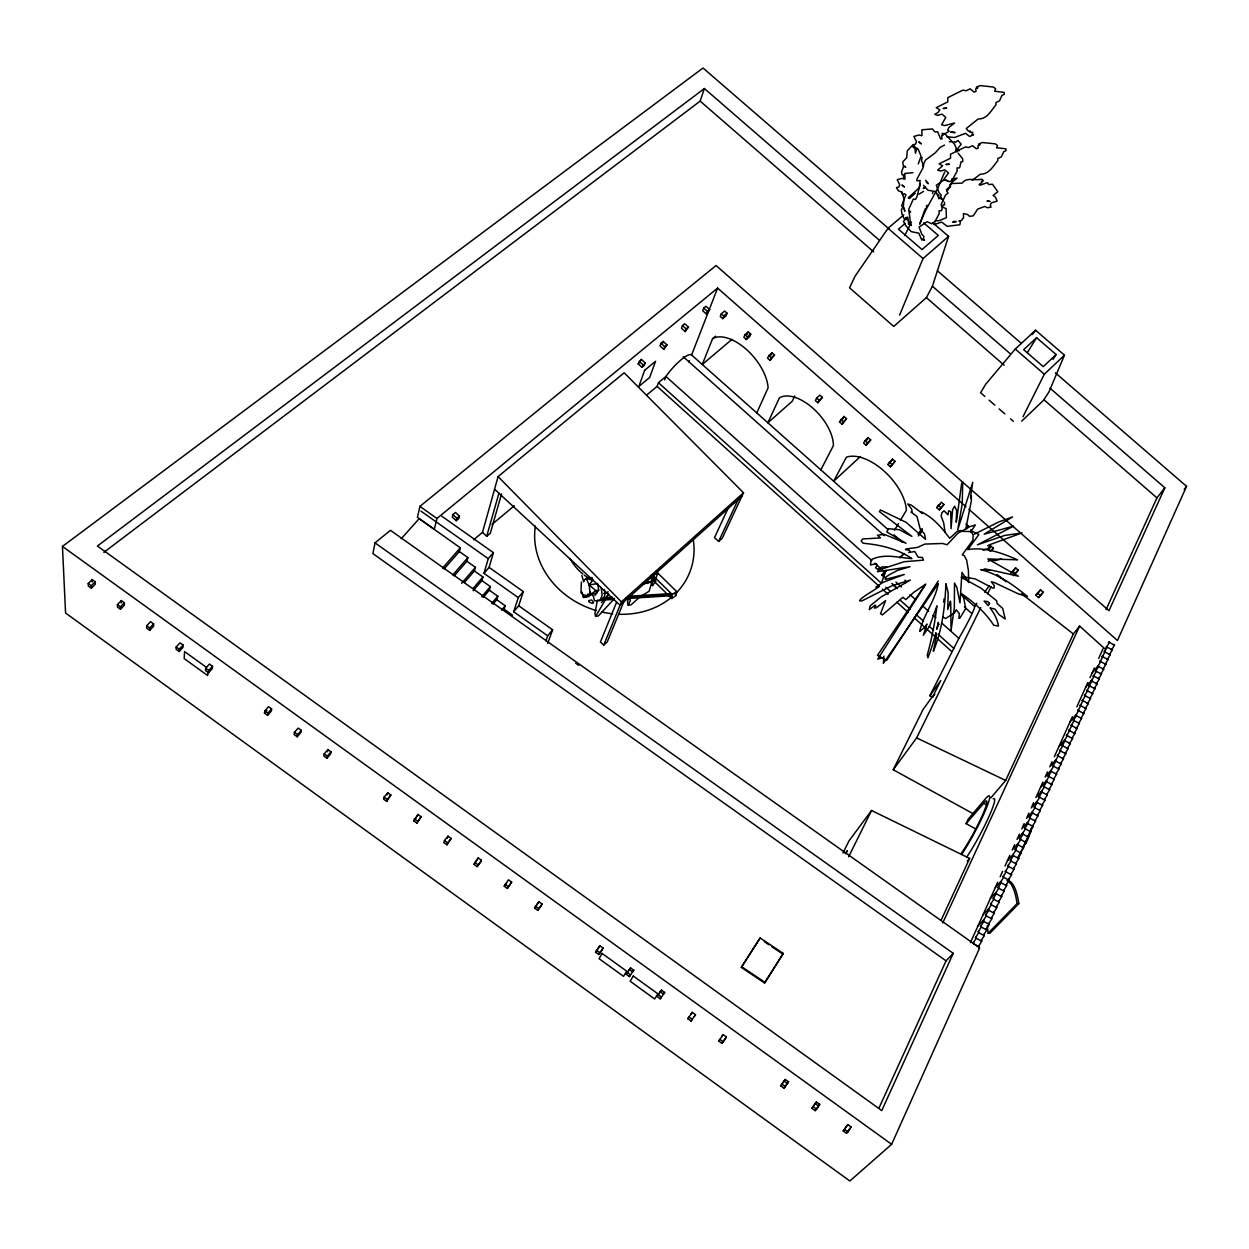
<?xml version="1.0" encoding="UTF-8"?>
<svg xmlns="http://www.w3.org/2000/svg" width="1249" height="1249" viewBox="0 0 1249 1249"><rect width="100%" height="100%" fill="white"/><g stroke="black" fill="none" stroke-linecap="round" stroke-linejoin="round"><path stroke-width="1.5" d="M124.385 602.783L124.385 605.219L120.497 609.262L117.437 607.045L117.422 604.61L121.325 600.582L124.385 602.783L120.482 606.827L120.497 609.262M146.695 625.749L146.648 628.138L149.708 630.355L153.565 626.28L153.627 623.891L150.567 621.674L146.695 625.749L149.771 627.966L149.708 630.355M581.409 582.034L580.957 592.619L583.127 594.992L583.548 597.412L589.2 596.444M176.187 646.951L176.078 649.308L179.153 651.525L182.978 647.419L183.103 645.062L180.028 642.845L176.187 646.951L179.263 649.168L179.153 651.525M205.632 668.199L205.46 670.51L208.536 672.743L212.33 668.605L212.517 666.279L209.426 664.062L205.632 668.199L208.724 670.432L208.536 672.743M207.927 672.103L207.677 675.568L184.196 658.613L184.571 651.588L206.616 667.497M883.902 656.1L883.34 663.375L938.296 583.658C935.158 600.707 923.464 615.023 919.639 631.401L924.838 627.326L926.93 624.016L923.308 635.304L929.787 625.655L936.953 605.796A86.509 21.389 -77.4 0 1 927.226 655.241L927.913 657.708A58.484 14.707 -77.4 0 0 935.876 632.681L936.391 635.725L933.362 651.275C942.152 629.949 945.071 606.671 945.883 583.658L948.178 592.666L947.726 609.574L950.442 601.128L950.723 603.002L951.035 630.604L954.345 607.404L954.501 583.049L956.859 587.405L959.981 602.892L961.98 572.276L968.662 582.534L968.412 570.512L966.632 560.114L964.353 555.758L962.276 554.806L972.94 540.146L973.127 534.728L970.598 531.059L970.863 529.701M922.121 157.452L921.543 160.809L923.698 165.493M264.476 713.132L264.772 710.9L268.504 706.684L271.611 708.932L271.314 711.165L267.583 715.365L264.476 713.132L266.974 710.338M267.583 715.365L267.879 713.132L271.611 708.932M653.836 581.004L671.665 598.49L672.196 594.477L676.646 591.511L656.022 571.339M676.646 591.511L676.099 595.523L671.665 598.49M943.635 602.143L944.103 598.771M294.467 732.336L294.124 734.537L297.231 736.769L300.931 732.538L301.29 730.337L298.168 728.089L294.467 732.336L297.59 734.584L297.231 736.769M628.356 598.037L627.513 602.721L628.294 605.312L631.073 604.828L639.379 597.35L649.09 591.23L652.197 581.128L650.994 577.241L654.351 575.43L652.899 581.862L651.229 582.768L652.571 585.609L655.663 581.394L654.882 578.818L653.492 579.052M324.209 753.85L323.803 756.004L326.926 758.268L330.595 753.99L331.016 751.836L327.894 749.587L324.209 753.85L327.347 756.113L326.926 758.268M327.472 751.742L327.894 749.587M888.773 228.708L703.031 68.008L62.45 546.422L65.573 613.025L849.851 1180.992L891.645 1144.303L979.669 947.913L390.453 530.325L375.012 542.878L372.889 553.619L946.055 960.84L878.968 1108.097M1050.097 388.283L1164.849 487.781L1108.987 610.699L716.067 265.522L419.914 506.376L417.431 517.273L434.34 529.279L436.947 518.476L717.613 288.082L966.008 506.719M652.103 579.286L653.196 574.446M583.658 581.488L584.423 579.989M452.903 514.588L452.279 517.055L456.197 520.724L458.773 518.585L459.413 516.118L455.479 512.465L452.903 514.588L456.837 518.241L456.197 520.724M384.13 797.096L383.599 799.173L386.737 801.436L390.875 795.02L387.736 792.756L384.13 797.096L387.268 799.36L386.737 801.436M387.19 794.832L387.736 792.756M444.176 568.888L459.32 551.527L460.319 547.811L419.149 518.694L401.194 538.756M965.696 529.467L971.347 500.755L971.332 495.837L970.723 498.382L970.645 496.384L972.721 482.379L957.718 529.826L962.214 503.972L962.745 481.958L961.621 483.582L956.578 520.614L956.11 522.238L956.703 510.607L954.658 506.173L952.597 509.639L951.051 528.639L950.723 511.684L948.662 510.763L947.96 514.807L944.103 510.794L941.902 512.652L941.137 516.056L943.682 522.863L945.025 532.058M454.324 575.742L466.876 561.254L467.891 557.585L459.32 551.527M473.558 539.818L482.489 532.355L498.086 476.603L624.157 372.795L743.514 492.777L722.281 538.147L718.643 541.426L714.506 537.648L728.214 507.968M920.279 183.806L916.86 196.952L915.501 199.434L913.3 199.106L908.679 209.41L910.068 218.856L910.006 223.228L908.882 223.103L908.616 224.305L907.836 217.123L904.12 218.856L901.997 213.922L901.341 209.848L903.449 206.023L903.808 199.746L905.993 194.875L904.307 193.736L902.871 194.657L902.075 192.018M464.409 582.534L474.401 570.949L475.432 567.311L466.876 561.254M482.489 532.355L486.704 536.274L498.929 493.23M501.552 493.917L490.295 533.276L486.704 536.274M932.519 193.626L932.878 192.408M473.184 590.746L481.88 580.582L482.926 576.991L474.401 570.949M545.86 640.893L547.687 635.819L513.698 611.745L518.273 597.615L483.988 573.353L488.25 558.678L493.417 552.667L441.803 516.212M413.747 820.843L417.9 814.442L421.054 816.705L416.885 823.122L413.747 820.843L416.12 817.939M483.988 573.353L489.093 567.389L493.417 552.667M417.307 816.471L417.9 814.442M416.885 823.122L421.054 816.705M483.144 597.428L489.327 590.184L490.389 586.608L481.88 580.582M493.043 604.079L496.743 599.723L497.82 596.195L489.327 590.184M496.743 599.723L505.205 605.734L504.112 609.231L512.558 615.211M903.792 214.906L888.039 228.255L855.034 276.248L849.554 287.801L893.753 326.442L926.383 297.637L932.41 286.24L948.584 236.358L932.644 222.634M513.698 611.745L518.694 605.765L523.331 591.604L489.093 567.389M444.472 840.561L443.817 842.56L446.97 844.839L451.17 838.438L448.016 836.159L444.472 840.561L447.626 842.856L446.97 844.839M447.345 838.157L448.016 836.159M103.839 552.37L700.158 101.122L704.389 88.523L879.374 240.245M638.161 363.927L641.393 359.415L645.171 362.819L644.25 365.426L641.939 367.315L638.161 363.927L641.393 359.415M886.009 570.465L881.404 583.08M641.939 367.315L645.171 362.819M547.718 643.376L552.636 629.793L518.694 605.765M660.924 343.334L659.972 345.957L663.734 349.33L666.966 344.833L663.203 341.461L660.924 343.334L664.702 346.707L663.734 349.33M662.235 344.084L663.203 341.461M473.98 864.339L478.195 857.938L481.365 860.233L480.646 862.185L477.149 866.619L473.98 864.339L478.195 857.938M477.149 866.619L481.365 860.233M646.779 394.981L657.083 386.363L658.442 382.694L665.904 376.464A22.794 5.386 -48.3 0 1 691.603 354.997L717.613 288.082M682.469 325.583L681.47 328.222L685.217 331.563L688.449 327.082L684.702 323.741L682.469 325.583L686.216 328.94L685.217 331.563M664.624 379.852L665.904 376.464L871.88 560.582M703.718 308.081L702.687 310.736L706.419 314.045L709.651 309.58L705.919 306.27L703.718 308.081L707.449 311.407L706.419 314.045M884.261 535.649L688.948 361.835L689.401 360.68M925.228 208.833L919.686 224.164L925.54 210.488L937.952 187.959L944.697 171.987M721.313 313.811L720.267 316.45L722.734 318.636L726.028 315.856L727.09 313.218L724.623 311.032L721.313 313.811L723.78 315.997L722.734 318.636M715.536 336.184L712.57 338.682L702.281 364.489L731.945 339.353M616.647 602.065L600.41 642.033L603.735 645.109L607.233 641.955L623.673 602.018M504.237 886.181L508.484 879.796L511.653 882.091L507.406 888.476L504.237 886.181L506.548 883.199M603.735 645.109L621.44 601.893L743.514 492.777M926.399 206.928L927.101 205.211L926.446 207.022M507.406 888.476L511.653 882.091M899.592 315.138L923.042 258.543L948.584 236.358M628.294 605.312L630.464 600.098L628.762 597.943M744.966 334.685L743.873 337.292L746.34 339.478L749.634 336.684L750.743 334.061L748.26 331.875L744.966 334.685L747.448 336.871L746.34 339.478M747.152 334.498L748.26 331.875M984.883 396.464L980.606 392.732L985.742 384.192L1015.265 349.049L1035.546 330.22L1064.46 355.169L1049.004 391.843L1043.54 400.289L1021.713 421.147M656.927 571.027L657.723 573.619L654.289 581.628L655.663 581.394M768.728 355.637L767.589 358.229L770.071 360.415L774.489 355.013L772.007 352.811L768.728 355.637L771.211 357.839L770.071 360.415M770.852 355.403L772.007 352.811M1055.343 372.827L1186.55 486.345L1117.449 640.518L968.927 509.295M756.769 412.935L768.088 387.846A40.499 21.467 49.5 0 0 746.231 349.283A40.499 21.467 49.5 0 0 712.57 338.682M970.442 942.636L997.732 882.153M1000.168 876.751L1002.588 871.365M1005.023 865.994L1009.848 855.3M1014.641 844.667L1012.252 849.976L1017.404 844.355A7.572 1.015 -61.7 0 0 1020.605 839.5L1025.975 842.466A7.572 1.03 -61.7 0 1 1022.962 847.103A7.603 1.046 -61.7 0 1 1023.556 847.852A7.588 1.03 -61.7 0 1 1020.355 852.692M1019.418 834.098L1017.029 839.375L1022.213 833.707A7.556 1.015 -61.6 0 0 1025.398 828.852L1030.768 831.803A7.556 1.03 -61.6 0 1 1027.537 836.689A7.572 1.03 -61.7 0 1 1028.364 837.158A7.556 1.03 -61.7 0 1 1025.148 842.013M1024.164 823.591L1021.791 828.836L1026.975 823.122A7.525 0.999 -61.6 0 0 1030.175 818.267L1035.515 821.217A7.525 1.015 -61.6 0 1 1032.299 826.089A7.556 1.03 -61.6 0 1 1033.126 826.526A7.541 1.03 -61.6 0 1 1029.925 831.381M1028.879 813.13L1026.522 818.36L1031.721 812.599A7.51 0.999 -61.6 0 0 1034.906 807.744L1040.245 810.679A7.51 1.015 -61.6 0 1 1037.232 815.316A7.525 1.03 -61.6 0 1 1037.857 815.956A7.51 1.015 -61.6 0 1 1034.875 820.577A7.541 1.03 -61.6 0 1 1035.499 821.233M1033.563 802.748L1031.221 807.931L1036.436 802.123A7.478 0.999 -61.5 0 0 1039.621 797.268L1044.945 800.203A7.478 1.015 -61.5 0 1 1041.931 804.84A7.51 1.015 -61.6 0 1 1042.572 805.449A7.494 1.015 -61.5 0 1 1039.59 810.07M1042.868 782.139L1035.905 797.565L1041.12 791.725A7.463 0.984 -61.5 0 0 1044.305 786.87L1049.613 789.774A7.463 0.999 -61.5 0 1 1046.397 794.661A7.478 1.015 -61.5 0 1 1047.255 795.004A7.478 1.015 -61.5 0 1 1044.273 799.61A7.494 1.015 -61.5 0 1 1044.913 800.219M1047.474 771.913L1045.179 777.019L1050.425 771.086A7.416 0.968 -61.4 0 0 1053.594 766.23L1058.871 769.119A7.416 0.999 -61.4 0 1 1055.873 773.756A7.447 0.999 -61.5 0 1 1056.545 774.302M1052.064 761.749L1049.769 766.824L1055.03 760.86A7.4 0.968 -61.4 0 0 1058.215 756.004L1063.461 758.892A7.4 0.984 -61.4 0 1 1060.479 763.514A7.416 0.999 -61.4 0 1 1061.15 764.029M1054.343 756.691L1072.376 716.739M1076.825 706.887L1087.832 682.485M1090.018 677.645L1094.374 668.012M1098.698 658.426L1102.992 648.887M534.572 908.085L538.85 901.7L542.035 904.011L541.176 905.884L537.757 910.38L534.572 908.085L538.85 901.7M1106.068 609.59L1156.933 497.898L1164.849 487.781M375.012 542.878L953.237 953.346L881.763 1110.58L97.406 546.032L704.389 88.523M537.757 910.38L542.035 904.011M941.043 920.357L969.661 858.422L871.552 810.492L849.039 840.811L842.966 853.02M990.863 797.892L1005.679 780.438L1073.344 633.961L1079.636 626.108L1105.209 649.105M942.776 922.886L1079.636 626.108M718.643 541.426L738.143 499.631M976.172 829.195L966.101 823.653L968.194 819.172L985.758 798.392A39.484 4.481 -61.7 0 1 985.18 810.991A39.484 4.481 -61.7 0 1 961.589 854.519M794.754 395.964L792.272 401.21L767.87 422.802L779.407 397.869A38.547 20.64 48.2 0 1 812.974 408.251A38.547 20.64 48.2 0 1 833.38 445.659L820.843 469.874M950.302 185.117L951.582 182.495L957.093 178.17L951.644 179.013M816.627 398.056L815.394 400.57L817.908 402.787L822.388 397.385L819.875 395.168L816.627 398.056L819.141 400.273L817.908 402.787M974.345 814.379L893.238 769.743L916.625 737.894L980.762 607.639M987.6 593.743L991.019 586.796M904.776 235.53L911.473 221.994M848.633 856.814L871.552 810.492M893.238 769.743L922.964 709.651L933.83 694.585L940.747 680.549L929.834 695.755L932.613 697.285L934.798 694.241M929.834 695.755L958.873 638.348A25.042 1.749 -61.2 0 0 974.61 606.53L976.843 603.329M845.854 853.723L847.353 850.678L845.23 853.52M1023.009 416.698L1044.336 374.232L1064.46 355.169M839.5 421.85L843.996 416.448L846.525 418.68L842.029 424.082L839.5 421.85L841.639 419.898M842.716 418.93L843.996 416.448M842.029 424.082L846.525 418.68M864.964 440.647L863.637 443.098L866.181 445.331L870.709 439.945L868.164 437.696L864.964 440.647L867.509 442.895L866.181 445.331M866.837 440.148L868.164 437.696M595.554 952.16L599.895 945.79L603.111 948.1L602.127 949.896L598.755 954.47L595.554 952.16L599.895 945.79M598.755 954.47L603.111 948.1M887.898 464.519L892.457 459.117L895.002 461.365L890.443 466.767L887.898 464.519L890.022 462.536M891.083 461.537L892.457 459.117M890.443 466.767L895.002 461.365M613.837 599.208L598.443 615.898L595.632 616.366L608.763 593.946L601.394 602.611M633.758 970.223L629.371 976.577L626.171 974.267L627.201 972.518L630.542 967.897L633.758 970.223L632.697 971.956L629.496 969.646L630.542 967.897M894.471 530.232L898.453 523.581M900.435 520.271L906.399 510.31A43.918 23.637 46.7 0 0 883.714 470.764A43.918 23.637 46.7 0 0 846.416 457.196L833.645 481.24L860.389 456.541M629.371 976.577L630.417 974.844L627.201 972.518M612.541 597.272L602.799 597.896L602.643 600.082L614.321 599.348M884.76 577.553L881.997 575.086L886.306 570.777M1027.396 352.577L1036.592 337.667L1056.108 354.529L1052.985 359.447M918.109 534.447L920.95 529.841A12.271 6.635 45.5 0 1 922.184 528.639M918.437 535.946L922.246 529.826M920.357 533.323L922.324 530.138M936.75 507.625L941.356 502.239L943.932 504.502L939.326 509.904L936.75 507.625L939.888 504.596M939.326 509.904L943.932 504.502M764.591 983.01L783.279 953.44L760.141 937.968L741.313 967.397L764.591 983.01L783.279 953.44M843.216 1130.923L847.806 1124.615L851.084 1126.988L848.009 1131.859L846.494 1133.296L843.216 1130.923L847.806 1124.615M846.494 1133.296L851.084 1126.988M741.313 967.397L760.141 937.968M1001.433 558.943L995.094 560.645L991.253 559.802L988.115 561.301M811.881 1108.3L816.424 1101.993L819.703 1104.35L816.581 1109.19L815.144 1110.658L811.881 1108.3L816.424 1101.993M815.144 1110.658L819.703 1104.35M664.671 992.44L660.268 998.794L657.052 996.468L658.145 994.766L661.455 990.114L664.671 992.44L663.562 994.142L660.346 991.815L661.455 990.114M925.041 584.938L877.469 655.319L886.681 660.362L938.218 581.066M967.054 528.546L968.568 526.235L965.977 523.956M946.383 189.739L949.88 186.444M660.268 998.794L661.377 997.092L658.145 994.766M784.029 1088.144L788.556 1081.821L785.293 1079.479L783.919 1081.009L780.766 1085.803L784.029 1088.144L788.556 1081.821M780.766 1085.803L785.293 1079.479M718.721 1040.995L723.187 1034.656L726.434 1036.998L723.202 1041.728L721.969 1043.337L718.721 1040.995L719.955 1039.387L723.202 1041.728M721.969 1043.337L726.434 1036.998M991.8 550.528L993.361 548.233L990.769 545.954L987.662 549.045L990.27 551.34L993.361 548.233M687.84 1018.7L692.274 1012.346L695.506 1014.688L691.072 1021.026L687.84 1018.7L689.011 1017.045L692.243 1019.387L691.072 1021.026M984.68 592.182L989.161 585.797M691.103 1014.016L692.274 1012.346M970.801 531.824L975.344 524.955L969.552 526.735L957.858 533.292L947.101 544.767L942.573 543.471L924.775 544.096L917.593 547.39L906.118 548.936L905.463 549.607L909.506 550.325L909.928 551.808L908.819 552.495L914.783 551.527L918.156 557.241L922.449 557.491L923.448 560.161L904.214 561.722L878.469 570.075L877.438 571.714L910.021 566.703L897.453 570.418L889.834 574.446L886.462 576.648L885.151 579.474L904.276 574.478L882.575 582.534L875.846 587.28C887.321 583.47 860.186 596.928 859.655 600.847L861.81 600.956L892.223 585.64L910.334 580.082L881.263 596.835L870.1 605.874L869.335 609.621L875.221 605.141L875.83 605.937L874.456 608.138L876.517 607.67L885.588 600.582L880.529 613.649L882.387 614.93L902.886 597.303L905.868 599.598L913.69 592.385L925.852 584.032L877.75 659.144L883.215 657.489M657.052 996.468L660.346 991.815M694.335 1016.343L695.506 1014.688M1010.925 573.244L1015.624 567.858L1018.232 570.153L1013.532 575.539L1018.232 570.153M1014.016 570.106L1015.624 567.858M594.852 595.492L598.708 590.137L597.662 583.548L589.138 584.985L586.327 578.474L591.995 577.522L592.775 580.145L589.138 584.985L590.215 594.524M626.171 974.267L629.496 969.646M1035.858 595.242L1040.589 589.871L1043.212 592.182L1041.541 594.399L1038.481 597.553L1035.858 595.242L1040.589 589.871M1038.481 597.553L1043.212 592.182M721.953 1036.28L723.187 1034.656M1032.017 334.638L1035.546 330.22M1184.177 489.327L1186.55 486.345M447.626 842.856L451.17 838.438M547.687 635.819L552.636 629.793M387.268 799.36L390.875 795.02M518.273 597.615L523.331 591.604M501.536 610.09L505.205 605.734M917.031 148.022L915.455 153.33L914.721 146.336L913.347 147.71L912.488 145.259L907.258 150.879L906.743 157.624L902.762 161.948L903.48 166.898L901.497 172.019L902.2 174.876L903.558 174.844L903.73 178.654M1092.204 672.821L1097.543 666.498A7.197 0.921 -61 0 0 1100.712 661.627L1105.833 664.421A7.197 0.937 -61 0 1 1102.648 669.323M966.101 823.653L985.602 801.171A33.707 3.825 -61.7 0 1 980.965 818.438A33.707 3.825 -61.7 0 1 961.48 853.083M491.653 603.47L497.82 596.195M481.724 596.788L490.389 586.608M1085.646 687.34L1090.986 681.064A7.229 0.921 -61.1 0 0 1094.14 676.193L1099.292 679.003A7.229 0.952 -61.1 0 1 1096.107 683.906A7.26 0.952 -61.1 0 1 1097.075 683.921M327.347 756.113L331.016 751.836M472.965 588.607L482.926 576.991M461.662 583.283L475.432 567.311M1070.143 721.672L1075.451 715.536A7.322 0.952 -61.2 0 1 1076.357 715.677L1081.572 718.503A7.307 0.968 -61.2 0 1 1078.59 723.14A7.338 0.968 -61.3 0 1 1079.323 723.53A7.322 0.968 -61.2 0 1 1076.138 728.386A7.338 0.968 -61.3 0 1 1077.075 728.542A7.338 0.968 -61.3 0 1 1073.89 733.397A7.353 0.984 -61.3 0 1 1074.811 733.569M452.794 574.993L467.891 557.585M442.599 568.108L460.319 547.811M297.59 734.584L301.29 730.337M1058.887 746.621L1064.179 740.579A7.353 0.952 -61.3 0 0 1067.349 735.708L1072.579 738.581A7.353 0.984 -61.3 0 1 1069.378 743.467M967.241 861.17L969.661 858.422M1040.558 787.26L1045.788 781.374A7.432 0.984 -61.4 0 0 1048.973 776.519L1054.25 779.423A7.432 0.999 -61.4 0 1 1051.049 784.31A7.463 0.999 -61.5 0 1 1051.923 784.622A7.447 0.999 -61.5 0 1 1048.723 789.477A7.478 1.015 -61.5 0 1 1049.597 789.805M208.724 670.432L212.517 666.279M1007.443 860.639L1012.58 855.065A7.619 1.03 -61.8 0 1 1013.345 855.627M1023.477 845.932L1026.1 843.091A33.723 4.559 -61.7 0 0 1031.487 827.572M179.263 649.168L183.103 645.062M995.281 887.571L1000.402 882.122A7.666 1.03 -61.8 0 0 1003.603 877.266L1009.036 880.264A7.666 1.046 -61.8 0 1 1006.007 884.901A7.697 1.062 -61.9 0 1 1006.569 885.76A7.666 1.062 -61.8 0 1 1003.556 890.365A7.697 1.062 -61.9 0 1 1004.102 891.24A7.681 1.062 -61.9 0 1 1001.105 895.845A7.713 1.062 -61.9 0 1 1001.636 896.735M990.363 898.468L995.469 893.051A7.681 1.046 -61.9 0 0 998.669 888.211A7.697 1.046 -61.9 0 0 997.951 887.539M149.771 627.966L153.627 623.891M982.947 914.908L988.037 909.569A7.728 1.046 -61.9 0 0 991.238 904.729A7.744 1.046 -61.9 0 0 990.535 903.995M977.967 925.946L983.025 920.654A7.744 1.046 -62 0 0 986.242 915.814A7.775 1.062 -62 0 0 985.555 915.064A7.744 1.046 -61.9 0 0 988.74 910.271A7.759 1.062 -62 0 0 988.053 909.522M946.055 960.84L953.237 953.346M91.364 588.217L91.302 585.75L95.221 581.737L92.176 579.536L88.242 583.548L88.304 586.015L91.364 588.217L95.267 584.22L95.221 581.737M987.225 925.743L988.146 933.253L1017.045 903.667L1018.794 903.683A34.55 11.772 89.4 0 0 1006.959 880.639M1018.794 903.683L989.848 933.268L988.146 933.253M966.492 528.28L968.568 526.235M899.998 557.507L904.104 553.526M881.997 575.086L884.932 572.245L874.784 563.174M899.873 557.757L903.933 553.807M909.818 212.642L910.583 211.908L909.334 210.644M1056.108 354.529L1043.274 366.644L1023.68 349.689L1036.592 337.667M867.509 442.895L870.709 439.945M741.875 496.29L620.066 605.25L494.557 489.202M819.141 400.273L822.388 397.385M771.211 357.839L774.489 355.013M747.448 336.871L750.743 334.061M905.26 223.352L898.421 229.176L922.012 249.566L938.311 235.452L923.62 222.806M723.78 315.997L727.09 313.218M492.012 524.393L514.276 505.783M915.236 193.22L909.35 198.529L909.803 197.67L908.226 197.857L919.326 187.647L920.17 180.465L917.016 180.886L916.907 179.185L923.433 167.038L922.605 166.211L925.54 160.028L935.236 152.878L940.013 147.476L944.525 145.071M584.751 579.645L586.327 578.474L592.775 580.145M944.353 134.033L949.318 131.223L947.632 130.271L948.928 127.507L954.533 122.995L944.712 125.571L941.574 124.838L945.774 117.422L942.011 114.127L937.687 115.345L934.752 114.362L938.264 112.269L939.794 109.803L936.235 107.679L947.804 101.872L947.804 97.656L962.948 90.084L966.195 90.755L970.176 88.835L974.126 92.129L976.062 91.302L975.672 88.976L977.78 87.852L976.296 87.243L980.168 85.572L993.455 87.055L995.656 88.882L994.626 91.224L1004.071 92.364L1004.274 94.299L1001.885 95.517L999.528 100.826L995.968 102.574L995.937 104.854C990.91 110.802 987.241 119.139 978.092 119.014L966.304 128.506L968.428 131.145L970.301 131.051L969.802 132.066L972.784 132.347L971.987 134.517L973.611 134.72L969.614 136.484L965.524 133.346L954.47 137.515L946.726 136.719M456.837 518.241L459.413 516.118M664.702 346.707L666.966 344.833M686.216 328.94L688.449 327.082M707.449 311.407L709.651 309.58M925.54 186.632L923.214 188.505L925.134 187.584M590.184 591.573L590.949 594.196L595.867 590.621L598.708 590.137M972.315 180.309L980.246 174.236C989.099 174.345 992.861 166.429 997.81 160.684L997.842 158.514L1001.355 156.843L1003.665 151.8L1006.023 150.629L1005.82 148.787L996.53 147.788L997.545 145.555L995.406 143.854L982.339 142.542L978.545 144.15L979.997 144.728L977.92 145.79L978.295 148.006L976.406 148.787L972.518 145.696L968.615 147.554L965.415 146.945L950.52 154.22L950.52 158.217L939.139 163.806L942.636 165.789L937.671 170.145L940.559 171.051L944.79 169.88L948.506 172.971L944.182 178.935L944.353 180.012L947.445 180.699M590.418 594.524L587.717 594.009M591.433 599.848C598.552 606.78 583.845 601.034 590.277 600.238M918.983 194.188L923.589 191.347M974.361 534.213L998.466 522.066L1012.58 516.93L984.165 534.182L1013.564 526.141L977.421 544.829L1004.524 535.478L1021.994 532.933L990.488 544.408L987.694 545.688L990.582 546.328L990.348 547.749L983.088 550.309M949.24 141.761L951.613 141.715M646.966 583.517L652.197 581.128L643.016 583.424M582.018 592.182L583.548 597.412L586.624 596.273M603.626 593.572L608.279 591.854M583.548 597.412L588.654 595.57L583.127 594.992M641.814 584.641L652.197 581.128M651.026 575.414L657.723 573.619M912.941 172.674L904.807 173.455L904.994 179.122L901.919 178.404L897.188 179.637L899.733 184.727L898.765 187.069L896.423 187.662L898.484 190.832L901.45 191.94L904.214 198.778L901.575 206.101M590.949 594.196L596.647 593.244L595.867 590.621L589.138 584.985M589.715 595.133L592.541 594.649M628.122 596.288L670.963 593.572M602.283 598.755L606.171 598.505M639.254 596.413L647.044 595.914M658.723 595.18L670.401 594.43M603.173 599.223L614.539 598.505M625.921 597.771L671.4 594.883M626.014 598.599L670.791 595.742M961.605 576.507L975.36 578.958L992.877 588.123L994.126 587.982L994.376 585.875L991.378 581.769L994.298 582.549L1018.825 594.087L1027.303 596.444C1013.517 584.922 998.435 574.197 980.762 569.653L992.112 570.309L1018.466 576.195L987.818 558.959L1017.467 559.802C1001.995 552.979 984.977 546.781 967.866 549.56L978.81 534.619L977.795 533.869L972.846 531.606L961.73 531.34L960.809 530.435L957.124 531.496L949.693 538.288C942.074 528.03 932.847 517.102 921.091 511.809L922.527 513.604L911.099 504.986L907.695 503.972L911.723 509.186L912.098 512.028L910.989 512.028L916.985 516.477L920.232 529.186L924.557 533.963L925.525 539.349L906.196 522.363L880.451 509.982L879.405 511.622L911.895 536.383L899.28 529.701L888.195 528.686L886.837 531.965L905.993 543.253L884.214 534.338L877.438 535.243L880.467 537.913L862.716 538.975L861.123 540.895L863.231 543.253C880.373 544.814 897.485 548.779 911.942 558.6C898.374 557.741 884.292 553.166 871.271 559.677L870.412 564.985L876.345 563.689L876.939 565.61L875.518 567.827L877.579 569.154L881.919 566.968L886.759 566.827M916.625 737.894L1005.679 780.438M1111.298 650.058A7.166 0.921 -61 0 0 1114.467 645.171L1109.377 642.376A7.166 0.906 -61 0 1 1106.208 647.279M1106.239 647.216A7.182 0.921 -61 0 1 1107.192 647.201L1112.313 649.964A7.182 0.937 -61 0 1 1109.346 654.585A7.197 0.937 -61 0 1 1110.142 654.804M1107.207 647.169A7.182 0.906 -61 0 1 1104.054 652.072A7.197 0.921 -61 0 1 1105.037 652.009L1110.158 654.773A7.182 0.937 -61 0 1 1107.192 659.394A7.213 0.937 -61 0 1 1107.972 659.613A7.197 0.937 -61 0 1 1104.819 664.484A7.213 0.937 -61.1 0 1 1105.818 664.452M961.23 577.319L981.043 588.17L996.655 600.816L997.139 603.532L1002.697 608.419L1005.211 619.004L998.981 614.555L994.969 609.09L990.067 607.904A58.375 32.318 26.4 0 1 998.466 626.014L993.767 625.265A86.462 47.228 26.7 0 0 961.168 593.431L963.744 598.193L965.711 608.544L959.966 617.958L958.857 618.302L959.341 613.571L956.188 609.699L954.564 612.837L945.571 618.52L942.792 616.99M1108.004 659.597L1102.883 656.787A7.197 0.921 -61 0 1 1099.713 661.689M1097.574 666.451A7.229 0.921 -61.1 0 1 1098.511 666.498L1103.648 669.277A7.213 0.937 -61.1 0 1 1100.915 673.601M1098.527 666.466A7.213 0.921 -61.1 0 1 1095.357 671.369A7.229 0.921 -61.1 0 1 1096.325 671.353L1101.477 674.132A7.229 0.937 -61.1 0 1 1098.511 678.769A7.244 0.952 -61.1 0 1 1099.276 679.034M1091.001 681.033A7.26 0.937 -61.1 0 1 1091.938 681.111L1097.09 683.906A7.244 0.952 -61.1 0 1 1094.124 688.527A7.26 0.952 -61.1 0 1 1094.873 688.823M1091.938 681.08A7.244 0.937 -61.1 0 1 1088.769 685.982A7.26 0.937 -61.1 0 1 1089.721 685.998L1094.905 688.792A7.244 0.952 -61.1 0 1 1091.923 693.429A7.275 0.952 -61.2 0 1 1092.672 693.741A7.26 0.952 -61.1 0 1 1089.721 698.347A7.291 0.952 -61.2 0 1 1090.471 698.675A7.275 0.952 -61.2 0 1 1087.286 703.546M1089.737 685.966A7.244 0.937 -61.1 0 1 1086.568 690.869A7.275 0.937 -61.2 0 1 1087.52 690.916L1092.688 693.71M1090.486 698.644L1085.319 695.818A7.275 0.937 -61.2 0 1 1082.134 700.705M1082.165 700.642A7.291 0.937 -61.2 0 1 1083.07 700.783L1088.269 703.593A7.275 0.952 -61.2 0 1 1085.069 708.48A7.307 0.968 -61.2 0 1 1086.021 708.573A7.291 0.968 -61.2 0 1 1082.852 713.444M1079.932 705.576A7.307 0.952 -61.2 0 1 1080.838 705.732L1086.037 708.542M1080.853 705.701A7.291 0.937 -61.2 0 1 1077.668 710.603A7.307 0.952 -61.2 0 1 1078.605 710.697L1083.82 713.522A7.307 0.968 -61.2 0 1 1081.056 717.863M1076.373 715.646A7.307 0.952 -61.2 0 1 1073.188 720.548A7.338 0.952 -61.3 0 1 1074.109 720.673L1079.339 723.499M1070.971 725.466A7.338 0.952 -61.3 0 1 1071.861 725.685L1077.091 728.51M1071.876 725.653A7.338 0.952 -61.3 0 1 1068.691 730.556A7.353 0.952 -61.3 0 1 1069.597 730.696L1074.827 733.538A7.338 0.968 -61.3 0 1 1071.642 738.424M1061.915 745.591A7.385 0.968 -61.4 0 1 1062.774 745.856L1068.036 748.697A7.369 0.984 -61.3 0 1 1064.835 753.6A7.4 0.984 -61.4 0 1 1065.74 753.818M1059.636 750.649A7.4 0.968 -61.4 0 1 1060.495 750.93L1065.756 753.787A7.385 0.984 -61.4 0 1 1062.556 758.674M1055.046 760.828A7.416 0.968 -61.4 0 1 1055.889 761.141L1061.166 763.998A7.4 0.984 -61.4 0 1 1058.184 768.635A7.432 0.999 -61.4 0 1 1058.855 769.15M1050.44 771.055A7.447 0.984 -61.4 0 1 1051.268 771.398L1056.56 774.271A7.432 0.999 -61.4 0 1 1053.578 778.908A7.447 0.999 -61.5 0 1 1054.234 779.454M1051.939 784.591L1046.646 781.687A7.447 0.984 -61.5 0 1 1043.446 786.573M1041.135 791.694A7.478 0.999 -61.5 0 1 1041.947 792.1L1047.271 794.989M1036.451 802.092A7.51 0.999 -61.6 0 1 1037.248 802.529L1042.587 805.433M1031.736 812.553A7.525 0.999 -61.6 0 1 1032.533 813.021L1037.888 815.94M1027.786 823.559L1033.142 826.495M983.494 803.123L986.772 804.918M1028.38 837.127L1023.009 834.176A7.556 1.015 -61.7 0 1 1019.793 839.063A7.588 1.015 -61.7 0 1 1020.589 839.531M1024.492 842.216L1026.1 843.091M1017.42 844.324A7.603 1.015 -61.7 0 1 1018.185 844.886L1023.587 847.821M1018.2 844.855A7.588 1.015 -61.7 0 1 1014.984 849.742A7.619 1.03 -61.7 0 1 1015.765 850.257L1021.167 853.192A7.603 1.046 -61.7 0 1 1017.951 858.063M1016.327 863.996A7.635 1.046 -61.8 0 0 1015.749 863.2A7.619 1.046 -61.7 0 0 1018.762 858.563L1013.361 855.596A7.603 1.015 -61.7 0 1 1010.144 860.483A7.635 1.03 -61.8 0 1 1010.909 861.029L1016.343 863.98A7.619 1.046 -61.8 0 1 1013.314 868.601A7.65 1.046 -61.8 0 1 1013.891 869.413A7.635 1.046 -61.8 0 1 1011.112 873.754M1007.756 865.807A7.65 1.03 -61.8 0 1 1008.474 866.431L1013.907 869.382M1008.24 879.686A7.65 1.046 -61.8 0 0 1011.471 874.815L1006.054 871.833A7.65 1.03 -61.8 0 1 1002.838 876.704A7.681 1.03 -61.8 0 1 1003.587 877.313M1000.418 882.075A7.681 1.046 -61.9 0 1 1001.12 882.762L1006.585 885.728M998.685 888.211L1004.118 891.208M999.169 902.246A7.728 1.062 -61.9 0 0 998.638 901.325A7.697 1.062 -61.9 0 0 1001.651 896.704L996.202 893.706A7.697 1.046 -61.9 0 1 992.986 898.577A7.728 1.046 -61.9 0 1 993.704 899.233L999.184 902.215A7.713 1.062 -61.9 0 1 995.953 907.086M991.238 904.729L996.702 907.742A7.728 1.062 -61.9 0 1 993.47 912.613M988.74 910.271L994.22 913.284A7.744 1.077 -62 0 1 990.988 918.156M986.242 915.829L991.722 918.858A7.744 1.077 -62 0 1 988.49 923.714A7.775 1.077 -62 0 1 989.208 924.463A7.759 1.077 -62 0 1 985.992 929.287M983.057 920.622A7.775 1.062 -62 0 1 983.712 921.434L989.224 924.432M983.728 921.387A7.759 1.062 -62 0 1 980.512 926.258A7.791 1.062 -62 0 1 981.199 927.023L986.71 930.021A7.791 1.077 -62 0 0 986.023 929.209M981.214 926.977A7.775 1.062 -62 0 1 977.983 931.848A7.806 1.062 -62.1 0 1 978.67 932.628L984.196 935.626A7.791 1.077 -62 0 1 981.168 940.263A7.822 1.093 -62.1 0 1 981.652 941.293A7.806 1.093 -62.1 0 1 978.638 945.883A7.837 1.093 -62.1 0 1 979.122 946.929A7.822 1.093 -62.1 0 1 978.529 947.975M981.683 941.262L976.156 938.218A7.822 1.062 -62.1 0 0 975.5 937.375M973.627 943.854L979.138 946.898M957.109 151.956L955.594 150.942L956.25 148.288L954.564 144.291L944.775 133.612L942.027 133.471L943.136 135.282L941.637 135.501L942.011 139.029L940.638 138.951L937.656 131.77L934.83 131.926L932.457 128.912L921.84 129.818L921.981 135.704L918.811 135.033L913.893 136.438L916.516 141.668L915.501 144.15L913.05 144.806L915.189 148.069L918.234 149.162L921.059 156.203L918.28 163.9M764.31 941.684L768.931 944.775M772.023 946.836L782.811 954.064M741.75 966.788L765.044 982.417M937.531 194.469L938.998 195.484M420.882 511.06L488.25 558.678M419.914 506.376L436.947 518.476M575.648 663.172L578.755 665.374M62.45 546.422L891.645 1144.303M783.919 1081.009L787.182 1083.351M814.988 1103.476L818.251 1105.833M414.34 818.813L417.478 821.093M474.698 862.388L477.867 864.683M505.018 884.276L508.187 886.571M535.415 906.228L538.6 908.523M596.538 950.38L599.739 952.69M782.139 1084.273L785.402 1086.63M813.302 1106.817L816.581 1109.19M844.714 1129.486L848.009 1131.859M88.242 583.548L91.302 585.75M117.422 604.61L120.482 606.827M264.772 710.9L267.879 713.132M925.712 180.246L928.319 183.728L926.196 181.979M1006.163 581.769L996.999 574.649L1001.355 578.49M1021.432 593.618L1073.344 633.961M937.421 270.799L1021.448 343.491M888.039 228.255L923.042 258.543M1015.265 349.049L1044.336 374.232M932.41 286.24L1010.379 353.842M700.158 101.122L873.707 251.861M926.383 297.637L1004.212 365.239M1043.867 399.68L1156.933 497.898M989.146 400.195L994.844 405.16M999.122 408.891L1004.821 413.872M1010.503 418.852L1013.361 421.335M840.764 419.367L843.294 421.6M889.272 462.099L891.817 464.347M938.218 505.283L940.794 507.547M1012.533 570.996L1015.14 573.291M1037.513 593.041L1040.136 595.351M691.603 354.997L888.18 529.717M893.894 534.791L902.34 542.3M961.652 595.024L974.61 606.53M964.431 606.983L971.722 613.462M683.156 356.668L688.948 361.835M895.939 582.081L901.435 586.999M909.99 594.649L915.751 599.785M922.933 606.218L928.678 611.354M933.003 615.211L935.876 617.787M941.621 622.923L958.873 638.348M882.2 574.759L884.948 577.225M891.833 583.377L897.344 588.295M893.004 584.938L897.141 588.622M639.098 361.304L642.876 364.708M658.442 382.694L881.466 583.314M885.822 587.217L890.162 591.136M900.295 600.254L910.443 609.371M916.235 614.586L923.464 621.096M929.256 626.311L933.612 630.214M937.952 634.117L953.877 648.45M657.083 386.363L879.483 586.546M882.372 589.138L888.148 594.337M896.813 602.143L908.366 612.541M914.143 617.74L951.691 651.525M652.946 575.617L672.196 594.477M954.283 141.496L955.188 142.402L958.014 140.497L961.168 144.228L957.234 149.209L959.201 150.801M498.086 476.603L621.44 601.893M923.526 185.274L928.038 190.254L935.923 191.643L939.029 198.825L939.389 197.951L941.887 198.966L940.684 197.592L941.184 195.031L938.998 192.643L936.313 185.274L944.556 179.559L949.505 181.636L952.003 180.449L957.109 171.16L957.046 167.928L959.607 167.803L961.106 161.777L962.838 161.636L962.604 158.732L958.217 153.315M940.075 196.811L943.276 200.777M906.04 217.357L907.258 219.73L905.806 218.965L903.464 221.37L905.666 225.538L911.161 231.627L918.78 233.141L921.824 240.105L922.152 239.262L924.588 240.292L923.417 238.949L923.885 236.498L921.746 234.156L919.108 227.021L927.055 221.713L931.848 223.821L935.969 220.761L939.076 220.667L946.352 217.716L946.118 208.645L941.684 206.741L941.184 204.336L945.54 195.047L948.1 193.033L946.742 191.269L950.583 186.429L949.724 185.195L952.113 183.494L962.183 183.119C966.398 176.78 975.531 181.043 981.808 179.122L983.478 180.84L981.433 181.277L982.12 182.385L979.169 184.399L979.997 185.242L987.288 182.635L988.771 184.555L992.455 184.196L997.779 191.737L993.111 195.406L995.422 197.061L997.124 201.167L991.565 202.806L990.223 205.039L991.081 207.069L987.334 207.756L984.758 206.46L977.67 209.114L973.252 215.843L969.552 216.327L967.585 214.547L963.432 213.501L963.525 217.794L961.621 220.292L959.013 221.042L960.45 221.541L959.841 224.773L947.164 226.319L941.605 222.041L934.221 224.601L934.72 223.805L932.503 222.822L934.252 222.728L939.123 213.907L939.029 210.816L941.512 210.738L942.933 204.992L944.587 204.898L944.353 202.104M651.791 583.033L652.571 585.609M593.072 595.539L594.602 600.738L600.004 600.675L602.08 595.351A21.514 5.777 80.5 0 0 601.05 587.295M595.632 616.366L594.867 613.774L597.412 600.254L602.83 600.191L604.922 594.867A21.514 5.792 80.5 0 0 604.344 589.528M581.831 575.492L583.673 581.753M905.01 580.129L905.384 582.955M92.176 579.536L92.239 582.018M121.325 600.582L121.325 603.017M993.127 798.86A39.484 4.574 -61.7 0 1 988.552 817.517A39.484 4.574 -61.7 0 1 966.617 857.282M1008.208 881.357A34.566 11.756 89.4 0 1 1017.045 903.667M1030.847 829.195A39.5 5.308 -61.7 0 1 1022.353 848.711M1021.62 850.179A39.5 5.308 -61.7 0 1 1017.701 857.673M590.793 579.427A50.99 44.137 20.9 0 1 584.407 575.196M582.924 574.04A50.99 44.137 20.9 0 1 569.934 558.475M693.101 538.506A81.013 70.116 20.9 0 1 674.96 594.212M672.134 596.772A81.013 70.116 20.9 0 1 618.567 614.243M612.759 613.821A81.013 70.116 20.9 0 1 601.596 611.963M596.366 610.589A81.013 70.116 20.9 0 1 535.399 526.048M984.196 568.873A86.072 27.775 -26 0 1 990.16 570.122M1113.468 645.218A7.182 0.937 -61 0 1 1114.451 645.202M1111.313 649.995A7.182 0.937 -61 0 1 1112.297 649.995M1108.394 642.439A7.182 0.906 -61 0 1 1109.362 642.408M1105.053 651.978A7.182 0.921 -61 0 1 1101.883 656.88A7.213 0.921 -61 0 1 1102.867 656.818M1102.68 669.261A7.229 0.937 -61.1 0 1 1103.632 669.308M1100.681 673.898A7.213 0.937 -61.1 0 1 1100.478 674.163M1100.51 674.101A7.229 0.952 -61.1 0 1 1101.462 674.163M1096.341 671.322A7.229 0.921 -61.1 0 1 1093.172 676.224M1093.203 676.162A7.244 0.937 -61.1 0 1 1094.124 676.224M1099.745 661.627A7.213 0.921 -61.1 0 1 1100.697 661.658M1087.536 690.884A7.26 0.937 -61.1 0 1 1084.351 695.787A7.275 0.937 -61.2 0 1 1085.303 695.834M1082.883 713.366A7.307 0.968 -61.2 0 1 1083.789 713.538M1083.086 700.751A7.275 0.937 -61.2 0 1 1079.901 705.654M1078.621 710.665A7.307 0.952 -61.2 0 1 1075.436 715.568M1087.317 703.468A7.291 0.968 -61.2 0 1 1088.254 703.609M1074.124 720.642A7.322 0.952 -61.2 0 1 1070.939 725.544M1069.612 730.665A7.338 0.952 -61.3 0 1 1066.427 735.567M1071.673 738.362A7.369 0.984 -61.3 0 1 1072.563 738.612M1066.459 735.505A7.369 0.968 -61.3 0 1 1067.333 735.739M1081.009 717.988A7.322 0.968 -61.2 0 1 1081.556 718.534M1068.02 748.729A7.385 0.984 -61.4 0 0 1067.317 748.26A7.369 0.984 -61.3 0 0 1070.299 743.623L1065.069 740.766A7.369 0.968 -61.3 0 1 1061.884 745.653M1062.79 745.825A7.369 0.968 -61.3 0 1 1059.605 750.727M1060.495 750.899A7.385 0.968 -61.4 0 1 1057.31 755.801M1062.587 758.611A7.4 0.999 -61.4 0 1 1063.445 758.908M1057.341 755.723A7.4 0.968 -61.4 0 1 1058.2 756.035M1069.409 743.405A7.369 0.984 -61.3 0 1 1070.284 743.655M1064.195 740.532A7.369 0.968 -61.3 0 1 1065.054 740.798M1053.594 766.262A7.432 0.984 -61.4 0 0 1052.751 765.934A7.4 0.968 -61.4 0 0 1055.905 761.109M1051.283 771.367A7.432 0.984 -61.4 0 1 1048.098 776.254M1048.13 776.191A7.447 0.984 -61.5 0 1 1048.957 776.55M1043.477 786.511A7.478 0.984 -61.5 0 1 1044.289 786.901M1041.963 792.053A7.463 0.984 -61.5 0 1 1038.762 796.956M1038.793 796.878A7.494 0.999 -61.5 0 1 1039.605 797.299M1045.803 781.343A7.463 0.984 -61.5 0 1 1046.631 781.718M1039.761 809.914A7.525 1.015 -61.6 0 1 1040.23 810.695M1034.89 807.775A7.525 0.999 -61.6 0 0 1034.094 807.322A7.494 0.999 -61.5 0 0 1037.263 802.498M1032.548 812.99A7.51 0.999 -61.6 0 1 1029.332 817.892M1029.363 817.814A7.541 0.999 -61.6 0 1 1030.16 818.298M1029.957 831.303A7.572 1.03 -61.7 0 1 1030.737 831.834M1022.228 833.676A7.572 1.015 -61.7 0 1 1022.993 834.207M1025.382 828.883A7.572 1.015 -61.7 0 0 1024.617 828.368A7.541 0.999 -61.6 0 0 1027.786 823.559A7.556 1.015 -61.6 0 0 1026.99 823.091M1025.195 841.935A7.588 1.03 -61.7 0 1 1025.96 842.497M1020.386 852.63A7.619 1.046 -61.7 0 1 1021.151 853.223M1015.78 850.21A7.603 1.015 -61.7 0 1 1012.564 855.097M1017.982 857.985A7.635 1.046 -61.8 0 1 1018.747 858.594M1011.05 873.878A7.666 1.062 -61.8 0 1 1011.456 874.846M1008.271 879.624A7.681 1.062 -61.9 0 1 1009.005 880.295M1005.304 871.209A7.666 1.03 -61.8 0 1 1006.038 871.864M1008.489 866.4A7.635 1.03 -61.8 0 1 1005.273 871.287M1010.925 860.998A7.619 1.03 -61.8 0 1 1007.709 865.869M995.484 893.004A7.713 1.046 -61.9 0 1 996.187 893.722M993.72 899.202A7.713 1.046 -61.9 0 1 990.504 904.073M995.984 907.008A7.744 1.077 -62 0 1 996.686 907.773M1001.136 882.731A7.666 1.03 -61.8 0 1 997.92 887.617M991.019 918.077A7.775 1.077 -62 0 1 991.706 918.874M993.689 912.363A7.759 1.077 -62 0 1 994.204 913.316M976.156 938.202A7.806 1.062 -62 0 1 972.924 943.073M972.971 942.995A7.837 1.077 -62.1 0 1 973.611 943.885M978.685 932.581A7.791 1.062 -62 0 1 975.469 937.453M986.71 930.021A7.775 1.077 -62 0 1 983.478 934.876M983.681 934.642A7.806 1.093 -62.1 0 1 984.181 935.657M987.241 201.011L989.817 201.417L987.241 201.011M938.748 624.235L936.688 629.293L938.186 622.455L938.748 624.235M644.656 370.297L638.832 386.487L649.652 377.479L655.584 361.242L644.656 370.297M905.587 167.257L904.666 166.289L905.587 167.257M602.034 953.393L599.098 958.701L623.532 976.359L626.639 971.144L602.034 953.393M633.274 976.047L630.136 981.23L654.648 998.95L657.942 993.861L633.274 976.047M989.551 603.454L988.24 605.609L984.118 601.112L987.709 601.628L989.551 603.454M921.278 143.76L919.03 142.089L921.278 143.76M904.354 186.835L902.168 185.18L904.354 186.835M904.011 208.037L904.744 211.112L904.011 208.037M946.523 108.21L943.37 108.46L946.523 108.21M949.256 164.228L946.164 164.478L949.256 164.228M951.535 131.816L950.661 132.238L955.095 132.613L951.535 131.816M953.939 221.495C948.397 223.212 961.308 221.182 953.939 221.495M908.85 221.963L911.38 225.366L908.85 221.963"/></g></svg>
